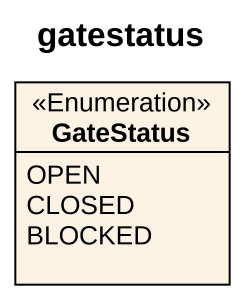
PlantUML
@startuml
title gatestatus
hide circle
hide empty members
enum GateStatus <<Enumeration>> {
  OPEN
  CLOSED
  BLOCKED
}
@enduml
